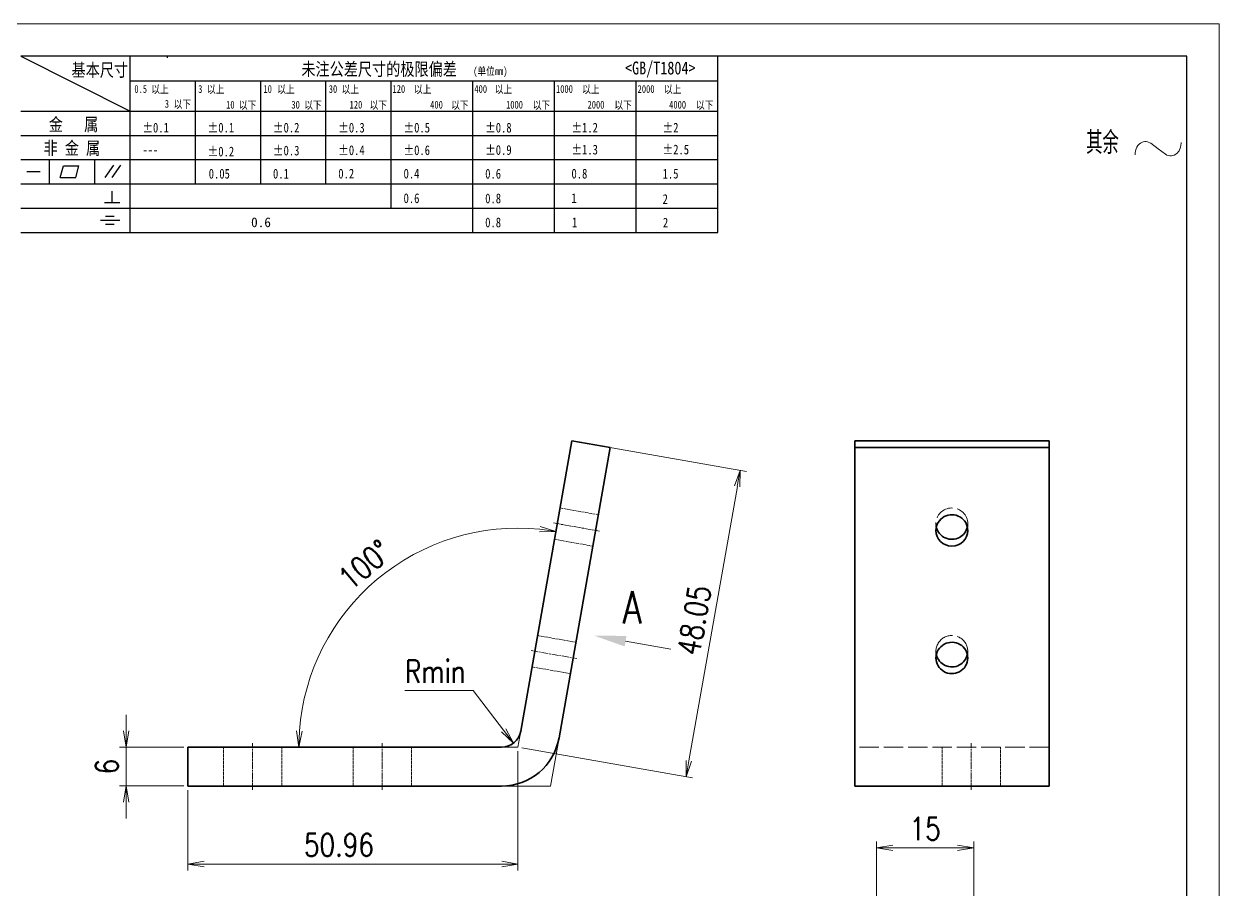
# Model space of a CAD drawing. Header units: inches. Extents: x 269 to 10986, y 1043 to 4337.
# Drawn here: x 3006.5 to 3191, y 2565.9 to 2699.5 of the extents above; entities that cross this region are included whole.
import ezdxf
from ezdxf.enums import TextEntityAlignment as Align

# ---------------------------------------------------------------- set-up
doc = ezdxf.new("R2010")
doc.units = ezdxf.units.IN
doc.header["$MEASUREMENT"] = 0
for name, pattern in [('AM_ISO02W050x2', [3.75, 3, -0.75]), ('AM_ISO08W050x2', [9, 6, -0.75, 1.5, -0.75]), ('AM_ISO09W050', [22.5, 12, -1.5, 3, -1.5, 3, -1.5]), ('DOT2', [0.125, 0, -0.125])]:
    doc.linetypes.add(name, pattern=pattern)
for name, color, linetype, lineweight in [('中心线', 2, 'AM_ISO08W050x2', 18), ('双点划线', 6, 'AM_ISO09W050', 18), ('图框', 7, 'Continuous', 18), ('标注线', 3, 'Continuous', 18), ('粗实线', 7, 'Continuous', 35), ('虚线', 1, 'AM_ISO02W050x2', 18)]:
    doc.layers.add(name, color=color, linetype=linetype, lineweight=lineweight)
doc.layers.add('图\\M+19E79\\M+195B6\\M+18E9A', color=7, linetype='Continuous')
doc.layers.add('打印-禁用', color=7, linetype='Continuous', lineweight=15, plot=False)
doc.styles.add('DIM', font='romans.shx', dxfattribs={"width": 0.8, "bigfont": 'bigfont.shx'})
doc.styles.get("Standard").update_dxf_attribs({"font": 'txt', "bigfont": 'gbcbig.shx'})
doc.styles.add('国标', font='simfang.ttf', dxfattribs={"width": 0.8})
doc.styles.add('机械长仿宋', font='gbenor.shx', dxfattribs={"height": 1, "bigfont": 'gbcbig.shx'})
doc.dimstyles.new('XR 1-1', dxfattribs={"dimtxt": 3.5, "dimasz": 2.5, "dimexe": 1, "dimexo": 0.625, "dimgap": 1.2, "dimtad": 1, "dimtoh": 1, "dimdsep": 46, "dimtxsty": 'DIM', "dimblk": 'OPEN', "dimcen": 0, "dimclrd": 8, "dimclre": 8, "dimclrt": 2, "dimazin": 2, "dimtfac": 0.5, "dimtmove": 0, "dimatfit": 3, "dimldrblk": 'OPEN', "dimfxl": 0, "dimtolj": 2, "dimlwd": 18, "dimlwe": 18, "dimarcsym": 0})
doc.dimstyles.new('XR 1-1$0', dxfattribs={"dimtxt": 3.5, "dimasz": 2.5, "dimexe": 1, "dimexo": 0.625, "dimgap": 1.2, "dimtad": 1, "dimzin": 9, "dimdsep": 46, "dimtxsty": 'DIM', "dimblk": 'OPEN', "dimcen": 0, "dimclrd": 8, "dimclre": 8, "dimclrt": 2, "dimazin": 2, "dimtfac": 0.5, "dimtmove": 0, "dimatfit": 3, "dimldrblk": 'OPEN', "dimfxl": 0, "dimtolj": 2, "dimlwd": 18, "dimlwe": 18, "dimarcsym": 0})
doc.dimstyles.new('XR 1-1$4', dxfattribs={"dimtxt": 3.5, "dimasz": 2.5, "dimexe": 1, "dimexo": 0.625, "dimgap": 1.2, "dimtad": 1, "dimtoh": 1, "dimdsep": 46, "dimtxsty": 'DIM', "dimblk": 'OPEN', "dimcen": 0, "dimclrd": 8, "dimclre": 8, "dimclrt": 2, "dimazin": 2, "dimtfac": 0.5, "dimtofl": 0, "dimtmove": 0, "dimatfit": 3, "dimldrblk": 'OPEN', "dimfxl": 0, "dimtolj": 2, "dimlwd": 18, "dimlwe": 18, "dimarcsym": 0})

# ---------------------------------------------------------------- blocks, each defined once
blk = doc.blocks.new('GZDEH零件A4图框V01版')
at = {"layer": '图\\M+19E79\\M+195B6\\M+18E9A', "linetype": 'Continuous'}
for p, q in [((205, 292), (25, 292)), ((205, 13.5), (205, 292))]:
    blk.add_line(p, q, dxfattribs=at)
at = {"layer": '图\\M+19E79\\M+195B6\\M+18E9A', "color": 9}
for p, q in [((25, 292), (41.88, 283.54)), ((41.88, 264.79), (41.88, 292)), ((47.66, 291.75), (47.66, 292)), ((132.6, 264.79), (132.6, 292)), ((41.88, 288.22), (132.6, 288.22)), ((51.96, 272.29), (51.96, 288.22)), ((62.04, 272.29), (62.04, 288.22)), ((72.12, 272.29), (72.12, 288.22)), ((82.2, 268.54), (82.2, 288.22)), ((94.8, 264.79), (94.8, 288.22)), ((107.4, 264.79), (107.4, 288.22)), ((120, 264.79), (120, 288.22)), ((25, 283.54), (132.6, 283.54)), ((25, 279.79), (132.6, 279.79)), ((25, 276.04), (132.6, 276.04)), ((29.43, 272.34), (29.43, 276.04)), ((31.1, 273.3), (31.58, 275.09)), ((31.58, 275.09), (33.99, 275.09)), ((33.51, 273.3), (33.99, 275.09)), ((36.42, 272.34), (36.42, 276.04)), ((38.03, 273.3), (39.36, 275.16)), ((39.11, 273.3), (40.45, 275.16)), ((25.94, 274.19), (28, 274.19)), ((31.1, 273.3), (33.51, 273.3)), ((25, 272.29), (132.6, 272.29)), ((37.93, 269.41), (40.32, 269.41)), ((39.09, 269.41), (39.09, 271.18)), ((25, 268.54), (132.6, 268.54)), ((37.3, 266.69), (40.28, 266.69)), ((38.08, 267.29), (39.43, 267.29)), ((38.08, 266.09), (39.44, 266.09)), ((25, 264.79), (132.6, 264.79))]:
    blk.add_line(p, q, dxfattribs=at)
at = {"layer": '打印-禁用', "linetype": 'Continuous'}
for q in [(0, 297), (210, 0)]:
    blk.add_line((210, 297), q, dxfattribs=at)
at = {"layer": '图\\M+19E79\\M+195B6\\M+18E9A', "color": 9, "style": '国标', "width": 0.8}
for s, height, p in [('基本尺寸', 2, (32.84, 288.88)), ('未注公差尺寸的极限偏差', 2, (68.32, 289.02)), ('<GB/T1804>', 2, (118.29, 289.19)), ('30', 1.2, (72.55, 286.35)), ('金   属', 2, (29.33, 280.48)), ('±0.1', 1.5, (43.78, 280.23)), ('±0.1', 1.5, (53.86, 280.23)), ('±0.2', 1.5, (63.94, 280.23)), ('±0.3', 1.5, (74.02, 280.23)), ('±0.5', 1.5, (84.1, 280.23)), ('±0.8', 1.5, (96.7, 280.23)), ('±1.2', 1.5, (110.02, 280.23)), ('±2', 1.5, (124.09, 280.23)), ('非 金 属', 2, (28.53, 276.82)), ('---', 1.5, (43.78, 276.81)), ('±0.2', 1.5, (53.86, 276.54)), ('±0.3', 1.5, (63.94, 276.69)), ('±0.4', 1.5, (74.02, 276.75)), ('±0.6', 1.5, (84.1, 276.75)), ('±0.9', 1.5, (96.7, 276.78)), ('±1.3', 1.5, (110.02, 276.84)), ('±2.5', 1.5, (124.09, 276.85)), ('0.1', 1.5, (63.94, 273.12)), ('0.2', 1.5, (74.02, 273.13)), ('0.4', 1.5, (84.1, 273.13)), ('0.6', 1.5, (96.7, 273.11)), ('0.8', 1.5, (110.02, 273.13)), ('1.5', 1.5, (124.09, 273.12)), ('0.6', 1.5, (84.1, 269.33)), ('0.8', 1.5, (96.7, 269.3)), ('1', 1.5, (110.02, 269.34)), ('2', 1.5, (124.09, 269.2)), ('0.8', 1.5, (96.7, 265.59)), ('1', 1.5, (110.1, 265.6)), ('2', 1.5, (124.13, 265.57))]:
    blk.add_text(s, height=height, dxfattribs=at).set_placement(p)
at = {"layer": '图\\M+19E79\\M+195B6\\M+18E9A', "color": 9, "lineweight": 15, "style": '国标', "width": 0.8}
for s, p in [('0.5', (42.54, 286.35)), ('以上', (45.15, 286.3)), ('3', (52.39, 286.35)), ('以上', (53.76, 286.3)), ('10', (62.47, 286.35)), ('以上', (64.6, 286.3)), ('以上', (74.53, 286.3)), ('120', (82.39, 286.35)), ('以上', (85.72, 286.3)), ('400', (95.03, 286.35)), ('以上', (98.19, 286.3)), ('1000', (107.63, 286.35)), ('以上', (111.67, 286.3)), ('2000', (120.23, 286.35)), ('以上', (124.31, 286.3)), ('3', (47.24, 284.06)), ('以下', (48.61, 284.01)), ('10', (56.7, 283.92)), ('以下', (58.69, 283.87)), ('30', (66.78, 283.92)), ('以下', (68.77, 283.87)), ('120', (75.77, 283.92)), ('以下', (78.85, 283.87)), ('400', (88.21, 283.92)), ('以下', (91.45, 283.87)), ('1000', (99.92, 283.92)), ('以下', (104.05, 283.87)), ('2000', (112.5, 283.92)), ('以下', (116.65, 283.87)), ('4000', (125.1, 283.92)), ('以下', (129.25, 283.87))]:
    blk.add_text(s, height=1.2, dxfattribs=at).set_placement(p)
at = {"layer": '图\\M+19E79\\M+195B6\\M+18E9A', "color": 9, "lineweight": 13, "style": '国标'}
blk.add_text('0.6', height=1.5, dxfattribs=at).set_placement((60.56, 265.61))
at = {"layer": '图\\M+19E79\\M+195B6\\M+18E9A', "color": 9, "lineweight": 15, "insert": (94.85, 290.31), "char_height": 1.2, "width": 8.7957, "attachment_point": 1, "style": '国标'}
blk.add_mtext('(单位mm)', dxfattribs=at)
at = {"layer": '图\\M+19E79\\M+195B6\\M+18E9A', "color": 9, "insert": (54.02, 273.09), "char_height": 1.5, "width": 5.1982, "attachment_point": 7, "style": '国标'}
blk.add_mtext('0.05', dxfattribs=at)
blk = doc.blocks.new('DEH A4')
at = {"layer": '图框'}
blk.add_blockref('GZDEH零件A4图框V01版', (0, 0), dxfattribs=at)
blk = doc.blocks.new('其余不去材料')
at = {"layer": '标注线', "color": 2, "lineweight": 13}
for points in [[(0, 0.17), (0.01, 0.48), (0.07, 0.79), (0.16, 1.09), (0.28, 1.36), (0.44, 1.6), (0.62, 1.8), (0.82, 1.97), (1.04, 2.09), (1.26, 2.17), (1.49, 2.21), (1.72, 2.21), (1.94, 2.17), (2.37, 1.97), (2.41, 1.95)], [(2.41, 1.95), (3.55, 1.11), (4.7, 0.27)], [(4.7, 0.27), (4.91, 0.14), (5.14, 0.05), (5.37, 0), (5.6, 0), (5.82, 0.04), (6.04, 0.11), (6.45, 0.38), (6.79, 0.8), (7.02, 1.34), (7.11, 1.95), (7.11, 2.09)]]:
    blk.add_lwpolyline(points, dxfattribs=at)
at = {"layer": '标注线', "color": 7, "linetype": 'DOT2', "style": '机械长仿宋'}
blk.add_text('其余', height=3.5, dxfattribs=at).set_placement((-7.56, 0.3))
blk = doc.blocks.new('_Open')
at = {"color": 0, "linetype": 'ByBlock', "lineweight": -2}
for p, q in [((-1, 0.167), (0, 0)), ((-1, -0.167), (0, 0)), ((0, 0), (-1, 0))]:
    blk.add_line(p, q, dxfattribs=at)
blk = doc.blocks.new('*D297')
at = {"layer": 'Defpoints', "color": 0, "transparency": 16777216}
for p in [(3138.16, 2572.23), (3138.16, 2562.98), (3153.16, 2553.18)]:
    blk.add_point(p, dxfattribs=at)
at = {"layer": '标注线', "color": 8, "lineweight": 18, "transparency": 16777216}
for p, q in [((3138.16, 2563.61), (3138.16, 2573.23)), ((3150.66, 2572.23), (3140.66, 2572.23)), ((3153.16, 2553.8), (3153.16, 2573.23))]:
    blk.add_line(p, q, dxfattribs=at)
at = {"layer": '标注线', "color": 8, "lineweight": 18, "transparency": 16777216, "xscale": 2.5, "yscale": 2.5, "zscale": 2.5, "rotation": 180}
blk.add_blockref('_Open', (3138.16, 2572.23), dxfattribs=at)
at = {"layer": '标注线', "color": 8, "lineweight": 18, "transparency": 16777216, "xscale": 2.5, "yscale": 2.5, "zscale": 2.5}
blk.add_blockref('_Open', (3153.16, 2572.23), dxfattribs=at)
at = {"layer": '标注线', "color": 2, "transparency": 16777216, "insert": (3145.66, 2575.18), "char_height": 3.5, "attachment_point": 5, "style": 'DIM'}
blk.add_mtext('\\A2;15', dxfattribs=at)
blk = doc.blocks.new('*D304')
at = {"layer": 'Defpoints', "color": 0, "transparency": 16777216}
for p in [(3082.79, 2587.78), (3031.83, 2581.78), (3031.83, 2569.73)]:
    blk.add_point(p, dxfattribs=at)
at = {"layer": '标注线', "color": 8, "lineweight": 18, "transparency": 16777216}
for p, q in [((3082.79, 2587.15), (3082.79, 2568.73)), ((3031.83, 2581.15), (3031.83, 2568.73)), ((3080.29, 2569.73), (3034.33, 2569.73))]:
    blk.add_line(p, q, dxfattribs=at)
at = {"layer": '标注线', "color": 8, "lineweight": 18, "transparency": 16777216, "xscale": 2.5, "yscale": 2.5, "zscale": 2.5, "rotation": 180}
blk.add_blockref('_Open', (3031.83, 2569.73), dxfattribs=at)
at = {"layer": '标注线', "color": 8, "lineweight": 18, "transparency": 16777216, "xscale": 2.5, "yscale": 2.5, "zscale": 2.5}
blk.add_blockref('_Open', (3082.79, 2569.73), dxfattribs=at)
at = {"layer": '标注线', "color": 2, "transparency": 16777216, "insert": (3055.16, 2572.68), "char_height": 3.5, "attachment_point": 5, "style": 'DIM'}
blk.add_mtext('\\A2;50.96', dxfattribs=at)
blk = doc.blocks.new('*D305')
at = {"layer": 'Defpoints', "color": 0, "transparency": 16777216}
for p in [(3022.29, 2587.78), (3031.83, 2587.78), (3031.83, 2581.78)]:
    blk.add_point(p, dxfattribs=at)
at = {"layer": '标注线', "color": 8, "lineweight": 18, "transparency": 16777216}
for p, q in [((3022.29, 2590.28), (3022.29, 2592.78)), ((3031.2, 2587.78), (3021.29, 2587.78)), ((3022.29, 2581.78), (3022.29, 2587.78)), ((3031.2, 2581.78), (3021.29, 2581.78)), ((3022.29, 2579.28), (3022.29, 2576.78))]:
    blk.add_line(p, q, dxfattribs=at)
at = {"layer": '标注线', "color": 8, "lineweight": 18, "transparency": 16777216, "xscale": 2.5, "yscale": 2.5, "zscale": 2.5}
for p, rotation in [((3022.29, 2587.78), 270), ((3022.29, 2581.78), 90)]:
    blk.add_blockref('_Open', p, dxfattribs=dict(at, rotation=rotation))
at = {"layer": '标注线', "color": 2, "transparency": 16777216, "insert": (3019.34, 2584.78), "char_height": 3.5, "attachment_point": 5, "rotation": 90, "style": 'DIM'}
blk.add_mtext('\\A2;6', dxfattribs=at)
blk = doc.blocks.new('*D306')
at = {"layer": 'Defpoints', "color": 0, "transparency": 16777216}
for p in [(3091.13, 2635.09), (3069.39, 2618.84), (3083.22, 2590.26), (3031.43, 2587.78), (3080.27, 2587.78)]:
    blk.add_point(p, dxfattribs=at)
at = {"layer": '标注线', "color": 8, "lineweight": 18, "transparency": 16777216}
blk.add_arc((3082.79, 2587.78), 33.83, 84.2348, 175.7652, dxfattribs=at)
at = {"layer": '标注线', "color": 8, "lineweight": 18, "transparency": 16777216, "xscale": 2.5, "yscale": 2.5, "zscale": 2.5}
for p, rotation in [((3088.66, 2621.09), 352.117381630428), ((3048.95, 2587.78), 267.8826183695971)]:
    blk.add_blockref('_Open', p, dxfattribs=dict(at, rotation=rotation))
at = {"layer": '标注线', "color": 2, "transparency": 16777216, "insert": (3059.14, 2615.95), "char_height": 3.5, "attachment_point": 5, "rotation": 40, "style": 'DIM'}
blk.add_mtext('\\A2;100\\M+1818B', dxfattribs=at)
blk = doc.blocks.new('*D307')
at = {"layer": 'Defpoints', "color": 0, "transparency": 16777216}
for p in [(3080.27, 2590.78), (3082.09, 2588.39)]:
    blk.add_point(p, dxfattribs=at)
at = {"layer": '标注线', "color": 8, "lineweight": 18, "transparency": 16777216}
for p, q in [((3065.35, 2596.52), (3075.89, 2596.52)), ((3075.89, 2596.52), (3080.57, 2590.38))]:
    blk.add_line(p, q, dxfattribs=at)
at = {"layer": '标注线', "color": 8, "lineweight": 18, "transparency": 16777216, "xscale": 2.5, "yscale": 2.5, "zscale": 2.5, "rotation": 307.350315537755}
blk.add_blockref('_Open', (3082.09, 2588.39), dxfattribs=at)
at = {"layer": '标注线', "color": 2, "transparency": 16777216, "insert": (3070.02, 2599.47), "char_height": 3.5, "attachment_point": 5, "style": 'DIM'}
blk.add_mtext('\\A2;{\\Fromans,bigfont|c134;Rmin}', dxfattribs=at)
blk = doc.blocks.new('*D331')
at = {"layer": 'Defpoints', "color": 0, "transparency": 16777216}
for p in [(3091.13, 2635.09), (3117.09, 2630.52), (3082.79, 2587.78)]:
    blk.add_point(p, dxfattribs=at)
at = {"layer": '标注线', "color": 8, "lineweight": 18, "transparency": 16777216}
for p, q in [((3091.75, 2634.99), (3118.08, 2630.34)), ((3109.18, 2585.66), (3116.66, 2628.05)), ((3083.4, 2587.67), (3109.73, 2583.03))]:
    blk.add_line(p, q, dxfattribs=at)
at = {"layer": '标注线', "color": 8, "lineweight": 18, "transparency": 16777216, "xscale": 2.5, "yscale": 2.5, "zscale": 2.5}
for p, rotation in [((3117.09, 2630.52), 80.00000000048006), ((3108.75, 2583.2), 260.00000000048)]:
    blk.add_blockref('_Open', p, dxfattribs=dict(at, rotation=rotation))
at = {"layer": '标注线', "color": 2, "transparency": 16777216, "insert": (3110.01, 2607.37), "char_height": 3.5, "attachment_point": 5, "rotation": 80, "style": 'DIM'}
blk.add_mtext('\\A2;48.05', dxfattribs=at)

msp = doc.modelspace()

# ---------------------------------------------------------------- linework, layer by layer
at = {"layer": '中心线', "ltscale": 0.180001}
msp.add_line((3088.282, 2622.396), (3095.372, 2621.145), dxfattribs=at)
at = {"layer": '中心线', "ltscale": 0.18}
msp.add_line((3084.809, 2602.7), (3091.899, 2601.449), dxfattribs=at)
at = {"layer": '中心线', "ltscale": 0.179999}
for p, q in [((3041.829, 2581.176), (3041.829, 2588.376)), ((3061.829, 2581.176), (3061.829, 2588.376)), ((3152.776, 2581.176), (3152.776, 2588.376))]:
    msp.add_line(p, q, dxfattribs=at)
at = {"layer": '双点划线'}
for p, q in [((3083.224, 2590.255), (3082.787, 2587.776)), ((3089.133, 2589.214), (3087.821, 2581.776)), ((3080.269, 2587.776), (3082.787, 2587.776)), ((3080.269, 2581.776), (3087.821, 2581.776))]:
    msp.add_line(p, q, dxfattribs=at)
at = {"layer": '标注线', "lineweight": 13, "ltscale": 0.176714}
msp.add_line((3099.404, 2604.142), (3106.365, 2602.915), dxfattribs=at)
at = {"layer": '标注线', "lineweight": 13}
msp.add_solid([(3099.547, 2604.955), (3094.547, 2604.999), (3099.26, 2603.33)], dxfattribs=at)
at = {"layer": '粗实线'}
for p, q in [((3083.224, 2590.255), (3091.13, 2635.094)), ((3134.776, 2635.094), (3164.776, 2635.094)), ((3097.039, 2634.052), (3089.133, 2589.214)), ((3134.776, 2634.052), (3164.776, 2634.052)), ((3134.776, 2634.052), (3134.776, 2589.214)), ((3164.776, 2634.052), (3164.776, 2589.214)), ((3031.829, 2587.776), (3080.269, 2587.776)), ((3080.269, 2581.776), (3031.829, 2581.776)), ((3164.776, 2581.776), (3134.776, 2581.776))]:
    msp.add_line(p, q, dxfattribs=at)
at = {"layer": '粗实线', "ltscale": 0.15}
for p, q in [((3091.13, 2635.094), (3097.039, 2634.052)), ((3031.829, 2581.776), (3031.829, 2587.776))]:
    msp.add_line(p, q, dxfattribs=at)
at = {"layer": '粗实线', "ltscale": 0.026047}
for p, q in [((3134.776, 2635.094), (3134.776, 2634.052)), ((3164.776, 2635.094), (3164.776, 2634.052))]:
    msp.add_line(p, q, dxfattribs=at)
at = {"layer": '粗实线', "ltscale": 0.185929}
for p, q in [((3134.776, 2589.214), (3134.776, 2581.776)), ((3164.776, 2581.776), (3164.776, 2589.214))]:
    msp.add_line(p, q, dxfattribs=at)
at = {"layer": '粗实线'}
for centre, radius, start, end in [((3149.812, 2602.61), 2.425, 298.10302, 347.23044), ((3149.82, 2601.562), 2.416, 298.01391, 359.79726), ((3080.269, 2590.776), 3, 270, 350), ((3080.269, 2590.776), 9, 270, 350)]:
    msp.add_arc(centre, radius, start, end, dxfattribs=at)
for centre, major_axis, start_param, end_param in [((3149.776, 2621.25), (-2.458, 0), 3.1416217, 5.212389), ((3149.776, 2621.25), (-2.458, 0), 5.212389, 6.2832144), ((3149.776, 2621.25), (-2.458, 0), 0.0000291, 3.1416217), ((3149.776, 2622.292), (2.458, 0), 3.3584185, 5.212389), ((3149.776, 2622.292), (2.458, 0), 5.212389, 6.0663458), ((3149.776, 2601.554), (-2.458, 0), 5.212389, 6.2832144), ((3149.776, 2601.554), (2.459, 0), 0.0000291, 2.0707963), ((3149.776, 2602.595), (2.459, 0), 3.3584185, 5.212389), ((3149.776, 2601.554), (-2.458, 0), 0.0000291, 2.0707963)]:
    msp.add_ellipse(centre, major_axis=major_axis, ratio=0.9848078, start_param=start_param, end_param=end_param, dxfattribs=at)
at = {"layer": '虚线', "ltscale": 0.15}
for p, q in [((3089.3, 2624.713), (3095.208, 2623.671)), ((3088.446, 2619.87), (3094.355, 2618.829)), ((3085.827, 2605.017), (3091.735, 2603.975)), ((3084.973, 2600.174), (3090.882, 2599.132)), ((3037.329, 2581.776), (3037.329, 2587.776)), ((3046.329, 2581.776), (3046.329, 2587.776)), ((3057.329, 2581.776), (3057.329, 2587.776)), ((3066.329, 2581.776), (3066.329, 2587.776)), ((3148.276, 2581.776), (3148.276, 2587.776)), ((3148.276, 2581.776), (3148.276, 2587.776)), ((3157.276, 2581.776), (3157.276, 2587.776)), ((3157.276, 2581.776), (3157.276, 2587.776))]:
    msp.add_line(p, q, dxfattribs=at)
at = {"layer": '虚线', "ltscale": 0.026047}
for p, q in [((3147.317, 2622.291), (3147.317, 2621.25)), ((3152.234, 2622.292), (3152.234, 2621.25)), ((3147.317, 2602.595), (3147.317, 2601.553)), ((3152.234, 2602.595), (3152.234, 2601.554))]:
    msp.add_line(p, q, dxfattribs=at)
at = {"layer": '虚线'}
msp.add_line((3164.776, 2587.776), (3134.776, 2587.776), dxfattribs=at)
for centre, radius, start, end in [((3149.732, 2602.587), 2.416, 118.01391, 179.79726), ((3149.703, 2602.595), 2.386, 180.0037, 192.61182), ((3149.849, 2602.595), 2.386, 347.38738, 359.99969)]:
    msp.add_arc(centre, radius, start, end, dxfattribs=at)
for centre, start_param, end_param in [((3149.776, 2622.292), 0.0000291, 3.1416217), ((3149.776, 2622.292), 3.1416217, 3.3584185), ((3149.776, 2622.292), 6.0663458, 6.2832144), ((3149.776, 2602.595), 0.0000291, 2.0707963)]:
    msp.add_ellipse(centre, major_axis=(2.458, 0), ratio=0.9848078, start_param=start_param, end_param=end_param, dxfattribs=at)

# ---------------------------------------------------------------- block references
at = {"layer": '图框'}
msp.add_blockref('DEH A4', (2981.031, 2402.472), dxfattribs=at)
at = {"layer": '标注线'}
msp.add_blockref('其余不去材料', (3178.063, 2679.084), dxfattribs=at)

# ---------------------------------------------------------------- texts
at = {"layer": '标注线', "lineweight": 13, "width": 0.883502}
msp.add_text('A', height=5, dxfattribs=at).set_placement((3098.942, 2606.889), (3101.887, 2606.889), align=Align.FIT)

# ---------------------------------------------------------------- dimensions: what is measured, and where the dimension line sits
at = {"layer": '标注线'}
dim = msp.add_angular_dim_2l(base=(3069.386, 2618.842), line1=((3083.224, 2590.255), (3091.13, 2635.094)), line2=((3031.429, 2587.776), (3080.269, 2587.776)), dimstyle='XR 1-1', dxfattribs=at)
dim.commit()
dim.dimension.update_dxf_attribs({"geometry": '*D306', "text_midpoint": (3059.143, 2615.953)})
dim = msp.add_aligned_dim(p1=(3082.787, 2587.776), p2=(3091.13, 2635.094), distance=-26.361, dimstyle='XR 1-1$0', dxfattribs=at)
dim.commit()
dim.dimension.update_dxf_attribs({"geometry": '*D331', "text_midpoint": (3110.014, 2607.37)})
dim = msp.add_radius_dim(center=(3080.269, 2590.776), mpoint=(3082.089, 2588.392), text='{\\Fromans,bigfont|c134;Rmin}', dimstyle='XR 1-1$4', override={"dimtmove": 1}, dxfattribs=at)
dim.commit()
dim.dimension.update_dxf_attribs({"geometry": '*D307', "text_midpoint": (3075.887, 2596.518), "dimtype": 164})
dim = msp.add_linear_dim(base=(3022.287, 2587.776), p1=(3031.829, 2581.776), p2=(3031.829, 2587.776), angle=90, dimstyle='XR 1-1$0', dxfattribs=at)
dim.commit()
dim.dimension.update_dxf_attribs({"geometry": '*D305', "text_midpoint": (3019.337, 2584.776)})
dim = msp.add_linear_dim(base=(3031.829, 2569.731), p1=(3082.787, 2587.776), p2=(3031.829, 2581.776), dimstyle='XR 1-1$0', dxfattribs=at)
dim.commit()
dim.dimension.update_dxf_attribs({"geometry": '*D304', "text_midpoint": (3055.155, 2569.731), "dimtype": 160})
dim = msp.add_linear_dim(base=(3138.159, 2572.228), p1=(3153.159, 2553.179), p2=(3138.159, 2562.983), dimstyle='XR 1-1$0', dxfattribs=at)
dim.commit()
dim.dimension.update_dxf_attribs({"geometry": '*D297', "text_midpoint": (3145.659, 2575.178)})

doc.saveas('drawing.dxf')
